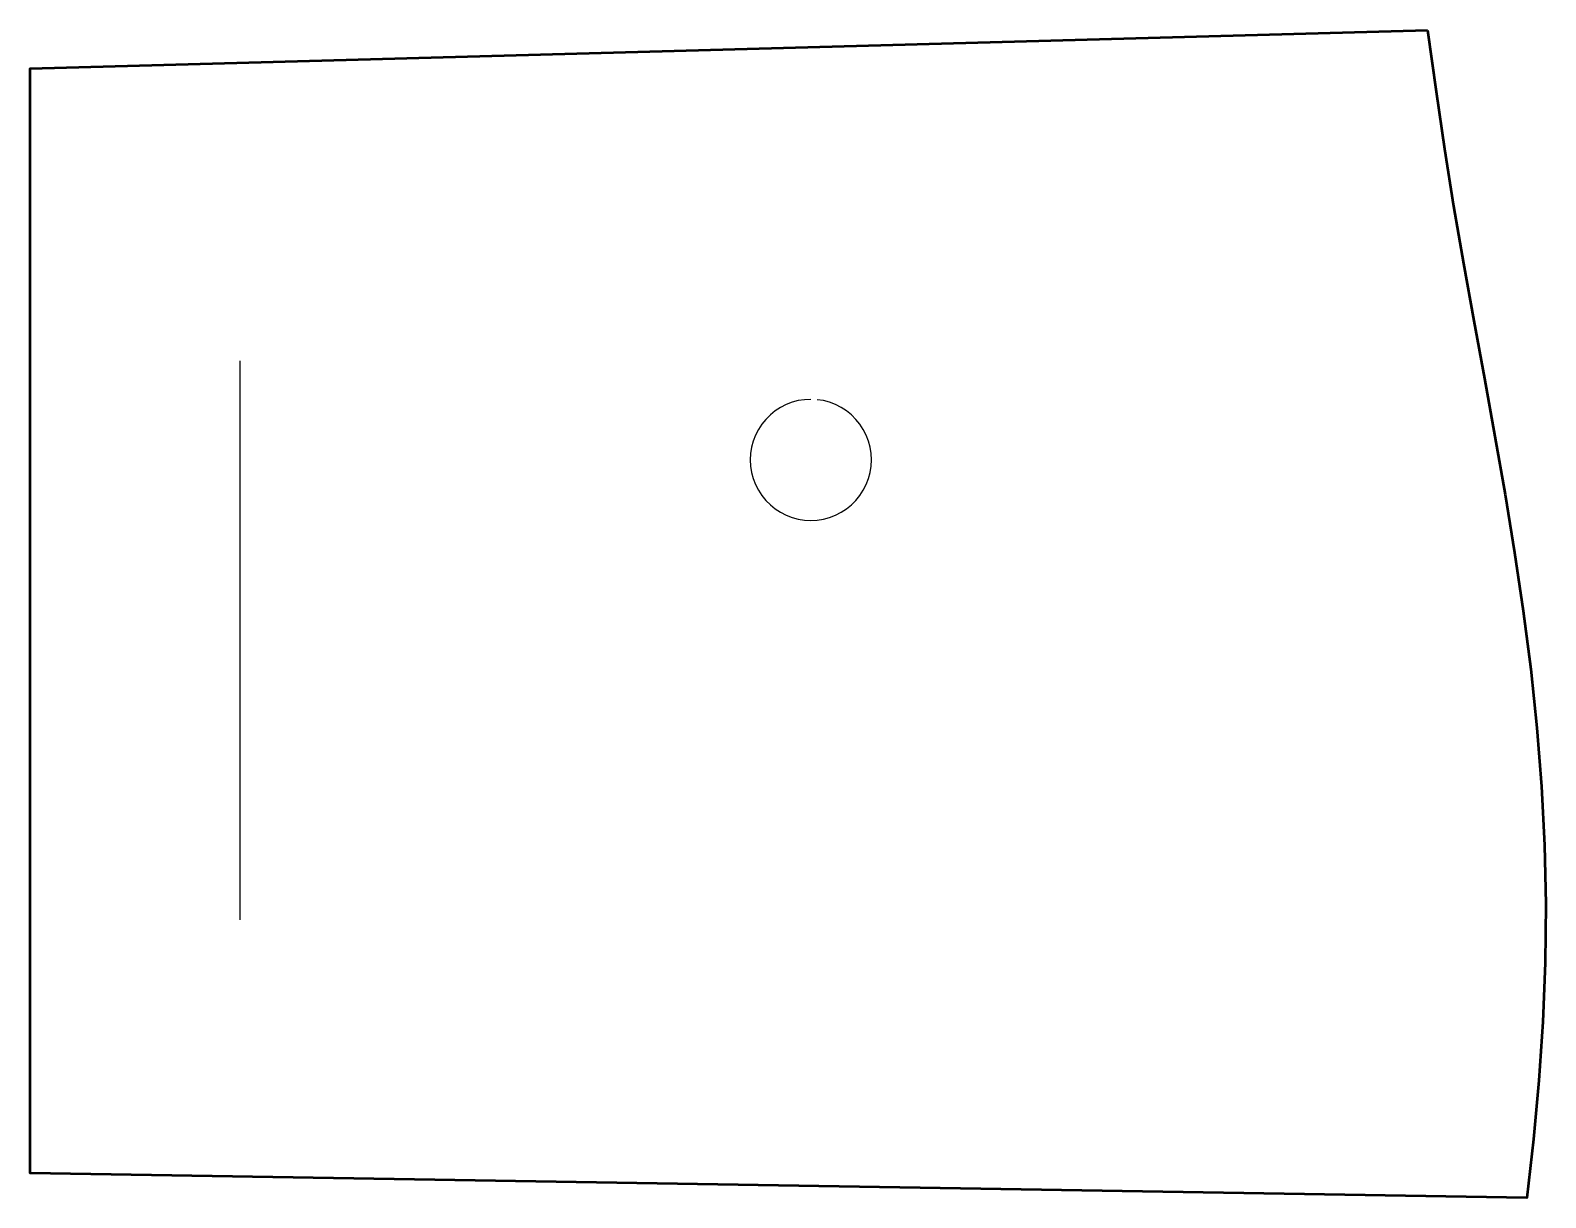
# Model space of a CAD drawing. Header units: millimetres. Extents: x -6563 to 7569, y -5370 to 3454.
# Drawn here: x -515.7 to -190.4, y 361.7 to 612.3 of the extents above; entities that cross this region are included whole.
import ezdxf

# ---------------------------------------------------------------- set-up
doc = ezdxf.new("R2010")
doc.units = ezdxf.units.MM
doc.layers.add('CUT', color=6, linetype='Continuous', lineweight=50)
doc.layers.add('PEN', color=5, linetype='Continuous')

msp = doc.modelspace()

# ---------------------------------------------------------------- linework, layer by layer
at = {"layer": 'CUT'}
msp.add_lwpolyline([(-215.78, 612.3), (-213.91, 599.15), (-212.15, 586.83), (-210.2, 574.55), (-208.08, 562.25), (-205.86, 549.91), (-203.59, 537.54), (-201.33, 525.14), (-199.15, 512.69), (-197.1, 500.21), (-195.24, 487.69), (-193.63, 475.15), (-192.31, 462.57), (-191.32, 449.97), (-190.69, 437.35), (-190.42, 424.73), (-190.54, 412.1), (-191.02, 399.47), (-191.87, 386.86), (-193.04, 374.27), (-194.5, 361.7), (-515.74, 366.94), (-515.74, 604.12), (-215.78, 612.3)], dxfattribs=at)
at = {"layer": 'PEN'}
for points in [[(-470.74, 541.34), (-470.74, 421.34)], [(-348.17, 533.08), (-349.53, 533.01), (-350.87, 532.8), (-352.19, 532.45), (-353.46, 531.96), (-354.67, 531.34), (-355.81, 530.6), (-356.87, 529.75), (-357.83, 528.78), (-358.69, 527.73), (-359.43, 526.58), (-360.05, 525.37), (-360.53, 524.1), (-360.88, 522.79), (-361.1, 521.44), (-361.17, 520.08), (-361.1, 518.73), (-360.88, 517.38), (-360.53, 516.07), (-360.05, 514.8), (-359.43, 513.58), (-358.69, 512.44), (-357.83, 511.39), (-356.87, 510.42), (-355.81, 509.57), (-354.67, 508.83), (-353.46, 508.21), (-352.19, 507.72), (-350.87, 507.37), (-349.53, 507.16), (-348.17, 507.08), (-346.81, 507.16), (-345.47, 507.37), (-344.15, 507.72), (-342.88, 508.21), (-341.67, 508.83), (-340.53, 509.57), (-339.47, 510.42), (-338.51, 511.39), (-337.65, 512.44), (-336.91, 513.58), (-336.29, 514.8), (-335.81, 516.07), (-335.45, 517.38), (-335.24, 518.73), (-335.17, 520.08), (-335.24, 521.44), (-335.45, 522.79), (-335.81, 524.1), (-336.29, 525.37), (-336.91, 526.58), (-337.65, 527.73), (-338.51, 528.78), (-339.47, 529.75), (-340.53, 530.6), (-341.67, 531.34), (-342.88, 531.96), (-344.15, 532.45), (-345.47, 532.8), (-346.81, 533.01)]]:
    msp.add_lwpolyline(points, dxfattribs=at)

doc.saveas('drawing.dxf')
